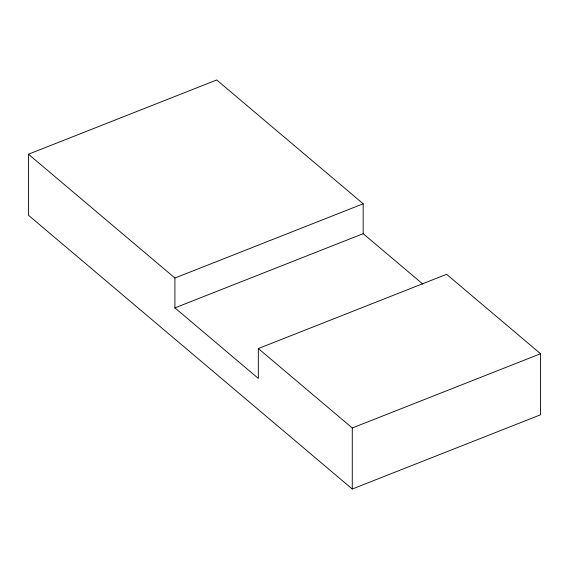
<?xml version="1.0" encoding="UTF-8"?>
<svg xmlns="http://www.w3.org/2000/svg" width="569" height="569" viewBox="0 0 569 569"><rect width="100%" height="100%" fill="white"/><g stroke="black" fill="none" stroke-linecap="round" stroke-linejoin="round"><path stroke-width="0.85" d="M28.45 154.213L174.911 278.021L174.911 307.893L258.326 378.413L258.326 348.541L446.594 274.308L540.55 353.74L540.55 414.787L352.282 489.02L28.45 215.26L28.45 154.213L216.718 79.98L363.178 203.787L363.178 233.66L422.859 284.116M174.911 278.021L363.178 203.787M174.911 307.893L363.178 233.66M258.326 348.541L352.282 427.973L540.55 353.74M352.282 427.973L352.282 489.02"/></g></svg>
